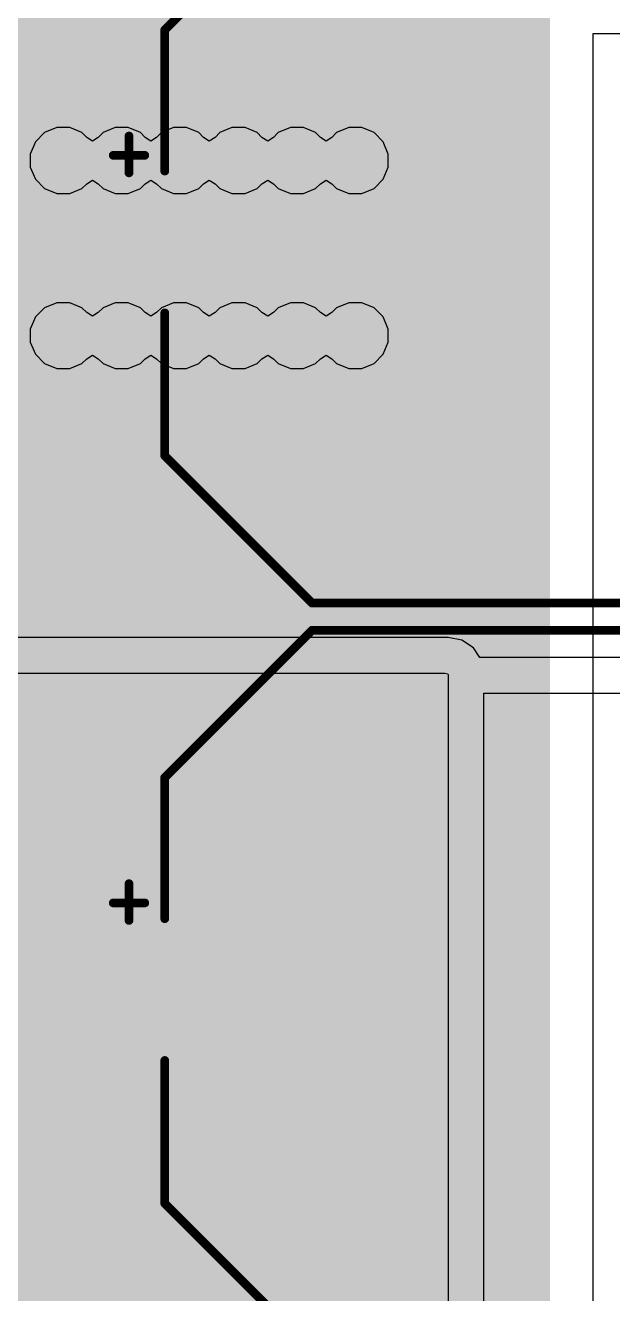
# Model space of a CAD drawing. Header units: millimetres. Extents: x 0 to 214, y 0 to 214.
# Drawn here: x 3.798 to 4.133, y 0.747 to 1.471 of the extents above; entities that cross this region are included whole.
import ezdxf

# ---------------------------------------------------------------- set-up
doc = ezdxf.new("R2010")
doc.units = ezdxf.units.MM
doc.header["$MEASUREMENT"] = 0
for name, color, linetype in [('BottomLayer', 5, 'Continuous'), ('BottomSolder', 6, 'Continuous'), ('TopLayer', 1, 'Continuous'), ('TopOverlay', 2, 'Continuous'), ('TopPaste', 8, 'Continuous'), ('TopSolder', 216, 'Continuous'), ('ViaHoleLayer', 16, 'Continuous')]:
    doc.layers.add(name, color=color, linetype=linetype)

# ---------------------------------------------------------------- blocks, each defined once
blk = doc.blocks.new('50SVPF68M_4')
at = {"layer": 'TopLayer'}
for points in [[(-0.26575, 0.03248), (-0.08858, 0.03248), (-0.08858, -0.03248), (-0.26575, -0.03248)], [(0.08858, 0.03248), (0.26575, 0.03248), (0.26575, -0.03248), (0.08858, -0.03248)]]:
    blk.add_hatch(color=1, dxfattribs=at).paths.add_polyline_path(points)
at = {"layer": 'TopPaste'}
for points in [[(-0.26575, 0.03248), (-0.08858, 0.03248), (-0.08858, -0.03248), (-0.26575, -0.03248)], [(0.08858, 0.03248), (0.26575, 0.03248), (0.26575, -0.03248), (0.08858, -0.03248)]]:
    blk.add_hatch(color=8, dxfattribs=at).paths.add_polyline_path(points)
at = {"layer": 'TopSolder'}
for points in [[(-0.26775, 0.03448), (-0.08658, 0.03448), (-0.08658, -0.03448), (-0.26775, -0.03448)], [(0.08658, 0.03448), (0.26775, 0.03448), (0.26775, -0.03448), (0.08658, -0.03448)]]:
    blk.add_hatch(color=216, dxfattribs=at).paths.add_polyline_path(points)
at = {"layer": 'TopOverlay', "const_width": 0.005}
for points in [[(-0.20576, 0.12165), (-0.12165, 0.20576)], [(-0.12165, 0.20576), (0.20576, 0.20576)], [(0.20576, 0.03356), (0.20576, 0.20576)], [(-0.20576, 0.041), (-0.20576, 0.12165)], [(-0.22617, 0.04), (-0.22617, 0.061)], [(-0.23517, 0.05), (-0.21716, 0.05)], [(0.20576, -0.20576), (0.20576, -0.03356)], [(-0.20576, -0.12165), (-0.20576, -0.04)], [(-0.20576, -0.12165), (-0.12165, -0.20576)], [(-0.12165, -0.20576), (0.20576, -0.20576)]]:
    blk.add_lwpolyline(points, dxfattribs=at)
at = {"layer": 'TopOverlay', "const_width": 0.0025}
for points in [[(-0.1229, 0.20576, 1), (-0.1204, 0.20576, 1)], [(-0.1229, 0.20576, 1), (-0.1204, 0.20576, 1)], [(0.20451, 0.20576, 1), (0.20701, 0.20576, 1)], [(0.20451, 0.20576, 1), (0.20701, 0.20576, 1)], [(-0.20701, 0.12165, 1), (-0.20451, 0.12165, 1)], [(-0.20701, 0.12165, 1), (-0.20451, 0.12165, 1)], [(-0.22742, 0.061, 1), (-0.22492, 0.061, 1)], [(-0.23641, 0.05, 1), (-0.23392, 0.05, 1)], [(-0.21841, 0.05, 1), (-0.21591, 0.05, 1)], [(-0.20701, 0.041, 1), (-0.20451, 0.041, 1)], [(-0.22742, 0.04, 1), (-0.22492, 0.04, 1)], [(0.20451, 0.03356, 1), (0.20701, 0.03356, 1)], [(0.20451, -0.03356, 1), (0.20701, -0.03356, 1)], [(-0.20701, -0.04, 1), (-0.20451, -0.04, 1)], [(-0.20701, -0.12165, 1), (-0.20451, -0.12165, 1)], [(-0.20701, -0.12165, 1), (-0.20451, -0.12165, 1)], [(-0.1229, -0.20576, 1), (-0.1204, -0.20576, 1)], [(-0.1229, -0.20576, 1), (-0.1204, -0.20576, 1)], [(0.20451, -0.20576, 1), (0.20701, -0.20576, 1)], [(0.20451, -0.20576, 1), (0.20701, -0.20576, 1)]]:
    blk.add_lwpolyline(points, format="xyb", close=True, dxfattribs=at)
blk = doc.blocks.new('50SVPF68M_5')
at = {"layer": 'TopLayer'}
for points in [[(-0.26575, 0.03248), (-0.08858, 0.03248), (-0.08858, -0.03248), (-0.26575, -0.03248)], [(0.08858, 0.03248), (0.26575, 0.03248), (0.26575, -0.03248), (0.08858, -0.03248)]]:
    blk.add_hatch(color=1, dxfattribs=at).paths.add_polyline_path(points)
at = {"layer": 'TopPaste'}
for points in [[(-0.26575, 0.03248), (-0.08858, 0.03248), (-0.08858, -0.03248), (-0.26575, -0.03248)], [(0.08858, 0.03248), (0.26575, 0.03248), (0.26575, -0.03248), (0.08858, -0.03248)]]:
    blk.add_hatch(color=8, dxfattribs=at).paths.add_polyline_path(points)
at = {"layer": 'TopSolder'}
for points in [[(-0.26775, 0.03448), (-0.08658, 0.03448), (-0.08658, -0.03448), (-0.26775, -0.03448)], [(0.08658, 0.03448), (0.26775, 0.03448), (0.26775, -0.03448), (0.08658, -0.03448)]]:
    blk.add_hatch(color=216, dxfattribs=at).paths.add_polyline_path(points)
at = {"layer": 'TopOverlay', "const_width": 0.005}
for points in [[(-0.20576, 0.12165), (-0.12165, 0.20576)], [(-0.12165, 0.20576), (0.20576, 0.20576)], [(0.20576, 0.03356), (0.20576, 0.20576)], [(-0.20576, 0.041), (-0.20576, 0.12165)], [(-0.22617, 0.04), (-0.22617, 0.061)], [(-0.23517, 0.05), (-0.21716, 0.05)], [(0.20576, -0.20576), (0.20576, -0.03356)], [(-0.20576, -0.12165), (-0.20576, -0.04)], [(-0.20576, -0.12165), (-0.12165, -0.20576)], [(-0.12165, -0.20576), (0.20576, -0.20576)]]:
    blk.add_lwpolyline(points, dxfattribs=at)
at = {"layer": 'TopOverlay', "const_width": 0.0025}
for points in [[(-0.1229, 0.20576, 1), (-0.1204, 0.20576, 1)], [(-0.1229, 0.20576, 1), (-0.1204, 0.20576, 1)], [(0.20451, 0.20576, 1), (0.20701, 0.20576, 1)], [(0.20451, 0.20576, 1), (0.20701, 0.20576, 1)], [(-0.20701, 0.12165, 1), (-0.20451, 0.12165, 1)], [(-0.20701, 0.12165, 1), (-0.20451, 0.12165, 1)], [(-0.22742, 0.061, 1), (-0.22492, 0.061, 1)], [(-0.23641, 0.05, 1), (-0.23392, 0.05, 1)], [(-0.21841, 0.05, 1), (-0.21591, 0.05, 1)], [(-0.20701, 0.041, 1), (-0.20451, 0.041, 1)], [(-0.22742, 0.04, 1), (-0.22492, 0.04, 1)], [(0.20451, 0.03356, 1), (0.20701, 0.03356, 1)], [(0.20451, -0.03356, 1), (0.20701, -0.03356, 1)], [(-0.20701, -0.04, 1), (-0.20451, -0.04, 1)], [(-0.20701, -0.12165, 1), (-0.20451, -0.12165, 1)], [(-0.20701, -0.12165, 1), (-0.20451, -0.12165, 1)], [(-0.1229, -0.20576, 1), (-0.1204, -0.20576, 1)], [(-0.1229, -0.20576, 1), (-0.1204, -0.20576, 1)], [(0.20451, -0.20576, 1), (0.20701, -0.20576, 1)], [(0.20451, -0.20576, 1), (0.20701, -0.20576, 1)]]:
    blk.add_lwpolyline(points, format="xyb", close=True, dxfattribs=at)

msp = doc.modelspace()

# ---------------------------------------------------------------- hatches: boundary and pattern name
at = {"layer": 'BottomLayer'}
h = msp.add_hatch(color=5, dxfattribs=at)
edge = h.paths.add_edge_path()
edge.add_arc((3.81933, 1.39377), 0.01181, 0, 360)
h = msp.add_hatch(color=5, dxfattribs=at)
edge = h.paths.add_edge_path()
edge.add_arc((3.85267, 1.39377), 0.01181, 0, 360)
h = msp.add_hatch(color=5, dxfattribs=at)
edge = h.paths.add_edge_path()
edge.add_arc((3.886, 1.39377), 0.01181, 0, 360)
h = msp.add_hatch(color=5, dxfattribs=at)
edge = h.paths.add_edge_path()
edge.add_arc((3.91933, 1.39377), 0.01181, 0, 360)
h = msp.add_hatch(color=5, dxfattribs=at)
edge = h.paths.add_edge_path()
edge.add_arc((3.95267, 1.39377), 0.01181, 0, 360)
h = msp.add_hatch(color=5, dxfattribs=at)
edge = h.paths.add_edge_path()
edge.add_arc((3.986, 1.39377), 0.01181, 0, 360)
h = msp.add_hatch(color=5, dxfattribs=at)
edge = h.paths.add_edge_path()
edge.add_arc((3.81933, 1.29377), 0.01181, 0, 360)
h = msp.add_hatch(color=5, dxfattribs=at)
edge = h.paths.add_edge_path()
edge.add_arc((3.85267, 1.29377), 0.01181, 0, 360)
h = msp.add_hatch(color=5, dxfattribs=at)
edge = h.paths.add_edge_path()
edge.add_arc((3.886, 1.29377), 0.01181, 0, 360)
h = msp.add_hatch(color=5, dxfattribs=at)
edge = h.paths.add_edge_path()
edge.add_arc((3.91933, 1.29377), 0.01181, 0, 360)
h = msp.add_hatch(color=5, dxfattribs=at)
edge = h.paths.add_edge_path()
edge.add_arc((3.95267, 1.29377), 0.01181, 0, 360)
h = msp.add_hatch(color=5, dxfattribs=at)
edge = h.paths.add_edge_path()
edge.add_arc((3.986, 1.29377), 0.01181, 0, 360)
h = msp.add_hatch(color=5, dxfattribs=at)
edge = h.paths.add_edge_path()
edge.add_arc((3.81933, 0.96977), 0.01181, 0, 360)
h = msp.add_hatch(color=5, dxfattribs=at)
edge = h.paths.add_edge_path()
edge.add_arc((3.85267, 0.96977), 0.01181, 0, 360)
h = msp.add_hatch(color=5, dxfattribs=at)
edge = h.paths.add_edge_path()
edge.add_arc((3.886, 0.96977), 0.01181, 0, 360)
h = msp.add_hatch(color=5, dxfattribs=at)
edge = h.paths.add_edge_path()
edge.add_arc((3.91933, 0.96977), 0.01181, 0, 360)
h = msp.add_hatch(color=5, dxfattribs=at)
edge = h.paths.add_edge_path()
edge.add_arc((3.95267, 0.96977), 0.01181, 0, 360)
h = msp.add_hatch(color=5, dxfattribs=at)
edge = h.paths.add_edge_path()
edge.add_arc((3.986, 0.96977), 0.01181, 0, 360)
h = msp.add_hatch(color=5, dxfattribs=at)
edge = h.paths.add_edge_path()
edge.add_arc((3.81933, 0.86977), 0.01181, 0, 360)
h = msp.add_hatch(color=5, dxfattribs=at)
edge = h.paths.add_edge_path()
edge.add_arc((3.85267, 0.86977), 0.01181, 0, 360)
h = msp.add_hatch(color=5, dxfattribs=at)
edge = h.paths.add_edge_path()
edge.add_arc((3.886, 0.86977), 0.01181, 0, 360)
h = msp.add_hatch(color=5, dxfattribs=at)
edge = h.paths.add_edge_path()
edge.add_arc((3.91933, 0.86977), 0.01181, 0, 360)
h = msp.add_hatch(color=5, dxfattribs=at)
edge = h.paths.add_edge_path()
edge.add_arc((3.95267, 0.86977), 0.01181, 0, 360)
h = msp.add_hatch(color=5, dxfattribs=at)
edge = h.paths.add_edge_path()
edge.add_arc((3.986, 0.86977), 0.01181, 0, 360)
at = {"layer": 'BottomSolder'}
msp.add_hatch(color=6, dxfattribs=at).paths.add_polyline_path([(4.097, 0.144), (4.097, 1.855), (3.18, 1.855), (3.18, 0.144)])
h = msp.add_hatch(color=6, dxfattribs=at)
edge = h.paths.add_edge_path()
edge.add_arc((3.81933, 1.39377), 0.01581, 0, 360)
h = msp.add_hatch(color=6, dxfattribs=at)
edge = h.paths.add_edge_path()
edge.add_arc((3.85267, 1.39377), 0.01581, 0, 360)
h = msp.add_hatch(color=6, dxfattribs=at)
edge = h.paths.add_edge_path()
edge.add_arc((3.886, 1.39377), 0.01581, 0, 360)
h = msp.add_hatch(color=6, dxfattribs=at)
edge = h.paths.add_edge_path()
edge.add_arc((3.91933, 1.39377), 0.01581, 0, 360)
h = msp.add_hatch(color=6, dxfattribs=at)
edge = h.paths.add_edge_path()
edge.add_arc((3.95267, 1.39377), 0.01581, 0, 360)
h = msp.add_hatch(color=6, dxfattribs=at)
edge = h.paths.add_edge_path()
edge.add_arc((3.986, 1.39377), 0.01581, 0, 360)
h = msp.add_hatch(color=6, dxfattribs=at)
edge = h.paths.add_edge_path()
edge.add_arc((3.81933, 1.29377), 0.01581, 0, 360)
h = msp.add_hatch(color=6, dxfattribs=at)
edge = h.paths.add_edge_path()
edge.add_arc((3.85267, 1.29377), 0.01581, 0, 360)
h = msp.add_hatch(color=6, dxfattribs=at)
edge = h.paths.add_edge_path()
edge.add_arc((3.886, 1.29377), 0.01581, 0, 360)
h = msp.add_hatch(color=6, dxfattribs=at)
edge = h.paths.add_edge_path()
edge.add_arc((3.91933, 1.29377), 0.01581, 0, 360)
h = msp.add_hatch(color=6, dxfattribs=at)
edge = h.paths.add_edge_path()
edge.add_arc((3.95267, 1.29377), 0.01581, 0, 360)
h = msp.add_hatch(color=6, dxfattribs=at)
edge = h.paths.add_edge_path()
edge.add_arc((3.986, 1.29377), 0.01581, 0, 360)
h = msp.add_hatch(color=6, dxfattribs=at)
edge = h.paths.add_edge_path()
edge.add_arc((3.81933, 0.96977), 0.01581, 0, 360)
h = msp.add_hatch(color=6, dxfattribs=at)
edge = h.paths.add_edge_path()
edge.add_arc((3.85267, 0.96977), 0.01581, 0, 360)
h = msp.add_hatch(color=6, dxfattribs=at)
edge = h.paths.add_edge_path()
edge.add_arc((3.886, 0.96977), 0.01581, 0, 360)
h = msp.add_hatch(color=6, dxfattribs=at)
edge = h.paths.add_edge_path()
edge.add_arc((3.91933, 0.96977), 0.01581, 0, 360)
h = msp.add_hatch(color=6, dxfattribs=at)
edge = h.paths.add_edge_path()
edge.add_arc((3.95267, 0.96977), 0.01581, 0, 360)
h = msp.add_hatch(color=6, dxfattribs=at)
edge = h.paths.add_edge_path()
edge.add_arc((3.986, 0.96977), 0.01581, 0, 360)
h = msp.add_hatch(color=6, dxfattribs=at)
edge = h.paths.add_edge_path()
edge.add_arc((3.81933, 0.86977), 0.01581, 0, 360)
h = msp.add_hatch(color=6, dxfattribs=at)
edge = h.paths.add_edge_path()
edge.add_arc((3.85267, 0.86977), 0.01581, 0, 360)
h = msp.add_hatch(color=6, dxfattribs=at)
edge = h.paths.add_edge_path()
edge.add_arc((3.886, 0.86977), 0.01581, 0, 360)
h = msp.add_hatch(color=6, dxfattribs=at)
edge = h.paths.add_edge_path()
edge.add_arc((3.91933, 0.86977), 0.01581, 0, 360)
h = msp.add_hatch(color=6, dxfattribs=at)
edge = h.paths.add_edge_path()
edge.add_arc((3.95267, 0.86977), 0.01581, 0, 360)
h = msp.add_hatch(color=6, dxfattribs=at)
edge = h.paths.add_edge_path()
edge.add_arc((3.986, 0.86977), 0.01581, 0, 360)
at = {"layer": 'TopLayer'}
h = msp.add_hatch(color=1, dxfattribs=at)
edge = h.paths.add_edge_path()
edge.add_arc((3.81933, 1.39377), 0.01181, 0, 360)
h = msp.add_hatch(color=1, dxfattribs=at)
edge = h.paths.add_edge_path()
edge.add_arc((3.85267, 1.39377), 0.01181, 0, 360)
h = msp.add_hatch(color=1, dxfattribs=at)
edge = h.paths.add_edge_path()
edge.add_arc((3.886, 1.39377), 0.01181, 0, 360)
h = msp.add_hatch(color=1, dxfattribs=at)
edge = h.paths.add_edge_path()
edge.add_arc((3.91933, 1.39377), 0.01181, 0, 360)
h = msp.add_hatch(color=1, dxfattribs=at)
edge = h.paths.add_edge_path()
edge.add_arc((3.95267, 1.39377), 0.01181, 0, 360)
h = msp.add_hatch(color=1, dxfattribs=at)
edge = h.paths.add_edge_path()
edge.add_arc((3.986, 1.39377), 0.01181, 0, 360)
h = msp.add_hatch(color=1, dxfattribs=at)
edge = h.paths.add_edge_path()
edge.add_arc((3.81933, 1.29377), 0.01181, 0, 360)
h = msp.add_hatch(color=1, dxfattribs=at)
edge = h.paths.add_edge_path()
edge.add_arc((3.85267, 1.29377), 0.01181, 0, 360)
h = msp.add_hatch(color=1, dxfattribs=at)
edge = h.paths.add_edge_path()
edge.add_arc((3.886, 1.29377), 0.01181, 0, 360)
h = msp.add_hatch(color=1, dxfattribs=at)
edge = h.paths.add_edge_path()
edge.add_arc((3.91933, 1.29377), 0.01181, 0, 360)
h = msp.add_hatch(color=1, dxfattribs=at)
edge = h.paths.add_edge_path()
edge.add_arc((3.95267, 1.29377), 0.01181, 0, 360)
h = msp.add_hatch(color=1, dxfattribs=at)
edge = h.paths.add_edge_path()
edge.add_arc((3.986, 1.29377), 0.01181, 0, 360)
h = msp.add_hatch(color=1, dxfattribs=at)
edge = h.paths.add_edge_path()
edge.add_arc((3.81933, 0.96977), 0.01181, 0, 360)
h = msp.add_hatch(color=1, dxfattribs=at)
edge = h.paths.add_edge_path()
edge.add_arc((3.85267, 0.96977), 0.01181, 0, 360)
h = msp.add_hatch(color=1, dxfattribs=at)
edge = h.paths.add_edge_path()
edge.add_arc((3.886, 0.96977), 0.01181, 0, 360)
h = msp.add_hatch(color=1, dxfattribs=at)
edge = h.paths.add_edge_path()
edge.add_arc((3.91933, 0.96977), 0.01181, 0, 360)
h = msp.add_hatch(color=1, dxfattribs=at)
edge = h.paths.add_edge_path()
edge.add_arc((3.95267, 0.96977), 0.01181, 0, 360)
h = msp.add_hatch(color=1, dxfattribs=at)
edge = h.paths.add_edge_path()
edge.add_arc((3.986, 0.96977), 0.01181, 0, 360)
h = msp.add_hatch(color=1, dxfattribs=at)
edge = h.paths.add_edge_path()
edge.add_arc((3.81933, 0.86977), 0.01181, 0, 360)
h = msp.add_hatch(color=1, dxfattribs=at)
edge = h.paths.add_edge_path()
edge.add_arc((3.85267, 0.86977), 0.01181, 0, 360)
h = msp.add_hatch(color=1, dxfattribs=at)
edge = h.paths.add_edge_path()
edge.add_arc((3.886, 0.86977), 0.01181, 0, 360)
h = msp.add_hatch(color=1, dxfattribs=at)
edge = h.paths.add_edge_path()
edge.add_arc((3.91933, 0.86977), 0.01181, 0, 360)
h = msp.add_hatch(color=1, dxfattribs=at)
edge = h.paths.add_edge_path()
edge.add_arc((3.95267, 0.86977), 0.01181, 0, 360)
h = msp.add_hatch(color=1, dxfattribs=at)
edge = h.paths.add_edge_path()
edge.add_arc((3.986, 0.86977), 0.01181, 0, 360)
at = {"layer": 'TopSolder'}
msp.add_hatch(color=216, dxfattribs=at).paths.add_polyline_path([(4.097, 0.135), (4.097, 1.855), (3.18, 1.855), (3.18, 0.135)])
h = msp.add_hatch(color=216, dxfattribs=at)
edge = h.paths.add_edge_path()
edge.add_arc((3.81933, 1.39377), 0.01581, 0, 360)
h = msp.add_hatch(color=216, dxfattribs=at)
edge = h.paths.add_edge_path()
edge.add_arc((3.85267, 1.39377), 0.01581, 0, 360)
h = msp.add_hatch(color=216, dxfattribs=at)
edge = h.paths.add_edge_path()
edge.add_arc((3.886, 1.39377), 0.01581, 0, 360)
h = msp.add_hatch(color=216, dxfattribs=at)
edge = h.paths.add_edge_path()
edge.add_arc((3.91933, 1.39377), 0.01581, 0, 360)
h = msp.add_hatch(color=216, dxfattribs=at)
edge = h.paths.add_edge_path()
edge.add_arc((3.95267, 1.39377), 0.01581, 0, 360)
h = msp.add_hatch(color=216, dxfattribs=at)
edge = h.paths.add_edge_path()
edge.add_arc((3.986, 1.39377), 0.01581, 0, 360)
h = msp.add_hatch(color=216, dxfattribs=at)
edge = h.paths.add_edge_path()
edge.add_arc((3.81933, 1.29377), 0.01581, 0, 360)
h = msp.add_hatch(color=216, dxfattribs=at)
edge = h.paths.add_edge_path()
edge.add_arc((3.85267, 1.29377), 0.01581, 0, 360)
h = msp.add_hatch(color=216, dxfattribs=at)
edge = h.paths.add_edge_path()
edge.add_arc((3.886, 1.29377), 0.01581, 0, 360)
h = msp.add_hatch(color=216, dxfattribs=at)
edge = h.paths.add_edge_path()
edge.add_arc((3.91933, 1.29377), 0.01581, 0, 360)
h = msp.add_hatch(color=216, dxfattribs=at)
edge = h.paths.add_edge_path()
edge.add_arc((3.95267, 1.29377), 0.01581, 0, 360)
h = msp.add_hatch(color=216, dxfattribs=at)
edge = h.paths.add_edge_path()
edge.add_arc((3.986, 1.29377), 0.01581, 0, 360)
h = msp.add_hatch(color=216, dxfattribs=at)
edge = h.paths.add_edge_path()
edge.add_arc((3.81933, 0.96977), 0.01581, 0, 360)
h = msp.add_hatch(color=216, dxfattribs=at)
edge = h.paths.add_edge_path()
edge.add_arc((3.85267, 0.96977), 0.01581, 0, 360)
h = msp.add_hatch(color=216, dxfattribs=at)
edge = h.paths.add_edge_path()
edge.add_arc((3.886, 0.96977), 0.01581, 0, 360)
h = msp.add_hatch(color=216, dxfattribs=at)
edge = h.paths.add_edge_path()
edge.add_arc((3.91933, 0.96977), 0.01581, 0, 360)
h = msp.add_hatch(color=216, dxfattribs=at)
edge = h.paths.add_edge_path()
edge.add_arc((3.95267, 0.96977), 0.01581, 0, 360)
h = msp.add_hatch(color=216, dxfattribs=at)
edge = h.paths.add_edge_path()
edge.add_arc((3.986, 0.96977), 0.01581, 0, 360)
h = msp.add_hatch(color=216, dxfattribs=at)
edge = h.paths.add_edge_path()
edge.add_arc((3.81933, 0.86977), 0.01581, 0, 360)
h = msp.add_hatch(color=216, dxfattribs=at)
edge = h.paths.add_edge_path()
edge.add_arc((3.85267, 0.86977), 0.01581, 0, 360)
h = msp.add_hatch(color=216, dxfattribs=at)
edge = h.paths.add_edge_path()
edge.add_arc((3.886, 0.86977), 0.01581, 0, 360)
h = msp.add_hatch(color=216, dxfattribs=at)
edge = h.paths.add_edge_path()
edge.add_arc((3.91933, 0.86977), 0.01581, 0, 360)
h = msp.add_hatch(color=216, dxfattribs=at)
edge = h.paths.add_edge_path()
edge.add_arc((3.95267, 0.86977), 0.01581, 0, 360)
h = msp.add_hatch(color=216, dxfattribs=at)
edge = h.paths.add_edge_path()
edge.add_arc((3.986, 0.86977), 0.01581, 0, 360)
at = {"layer": 'ViaHoleLayer'}
h = msp.add_hatch(color=16, dxfattribs=at)
edge = h.paths.add_edge_path()
edge.add_arc((3.81933, 1.39377), 0.00591, 0, 360)
h = msp.add_hatch(color=16, dxfattribs=at)
edge = h.paths.add_edge_path()
edge.add_arc((3.85267, 1.39377), 0.00591, 0, 360)
h = msp.add_hatch(color=16, dxfattribs=at)
edge = h.paths.add_edge_path()
edge.add_arc((3.886, 1.39377), 0.00591, 0, 360)
h = msp.add_hatch(color=16, dxfattribs=at)
edge = h.paths.add_edge_path()
edge.add_arc((3.91933, 1.39377), 0.00591, 0, 360)
h = msp.add_hatch(color=16, dxfattribs=at)
edge = h.paths.add_edge_path()
edge.add_arc((3.95267, 1.39377), 0.00591, 0, 360)
h = msp.add_hatch(color=16, dxfattribs=at)
edge = h.paths.add_edge_path()
edge.add_arc((3.986, 1.39377), 0.00591, 0, 360)
h = msp.add_hatch(color=16, dxfattribs=at)
edge = h.paths.add_edge_path()
edge.add_arc((3.81933, 1.29377), 0.00591, 0, 360)
h = msp.add_hatch(color=16, dxfattribs=at)
edge = h.paths.add_edge_path()
edge.add_arc((3.85267, 1.29377), 0.00591, 0, 360)
h = msp.add_hatch(color=16, dxfattribs=at)
edge = h.paths.add_edge_path()
edge.add_arc((3.886, 1.29377), 0.00591, 0, 360)
h = msp.add_hatch(color=16, dxfattribs=at)
edge = h.paths.add_edge_path()
edge.add_arc((3.91933, 1.29377), 0.00591, 0, 360)
h = msp.add_hatch(color=16, dxfattribs=at)
edge = h.paths.add_edge_path()
edge.add_arc((3.95267, 1.29377), 0.00591, 0, 360)
h = msp.add_hatch(color=16, dxfattribs=at)
edge = h.paths.add_edge_path()
edge.add_arc((3.986, 1.29377), 0.00591, 0, 360)
h = msp.add_hatch(color=16, dxfattribs=at)
edge = h.paths.add_edge_path()
edge.add_arc((3.81933, 0.96977), 0.00591, 0, 360)
h = msp.add_hatch(color=16, dxfattribs=at)
edge = h.paths.add_edge_path()
edge.add_arc((3.85267, 0.96977), 0.00591, 0, 360)
h = msp.add_hatch(color=16, dxfattribs=at)
edge = h.paths.add_edge_path()
edge.add_arc((3.886, 0.96977), 0.00591, 0, 360)
h = msp.add_hatch(color=16, dxfattribs=at)
edge = h.paths.add_edge_path()
edge.add_arc((3.91933, 0.96977), 0.00591, 0, 360)
h = msp.add_hatch(color=16, dxfattribs=at)
edge = h.paths.add_edge_path()
edge.add_arc((3.95267, 0.96977), 0.00591, 0, 360)
h = msp.add_hatch(color=16, dxfattribs=at)
edge = h.paths.add_edge_path()
edge.add_arc((3.986, 0.96977), 0.00591, 0, 360)
h = msp.add_hatch(color=16, dxfattribs=at)
edge = h.paths.add_edge_path()
edge.add_arc((3.81933, 0.86977), 0.00591, 0, 360)
h = msp.add_hatch(color=16, dxfattribs=at)
edge = h.paths.add_edge_path()
edge.add_arc((3.85267, 0.86977), 0.00591, 0, 360)
h = msp.add_hatch(color=16, dxfattribs=at)
edge = h.paths.add_edge_path()
edge.add_arc((3.886, 0.86977), 0.00591, 0, 360)
h = msp.add_hatch(color=16, dxfattribs=at)
edge = h.paths.add_edge_path()
edge.add_arc((3.91933, 0.86977), 0.00591, 0, 360)
h = msp.add_hatch(color=16, dxfattribs=at)
edge = h.paths.add_edge_path()
edge.add_arc((3.95267, 0.86977), 0.00591, 0, 360)
h = msp.add_hatch(color=16, dxfattribs=at)
edge = h.paths.add_edge_path()
edge.add_arc((3.986, 0.86977), 0.00591, 0, 360)

# ---------------------------------------------------------------- linework, layer by layer
at = {"layer": 'BottomLayer'}
for p, q in [((3.81559, 1.41259), (3.80868, 1.40972)), ((3.82308, 1.41259), (3.81559, 1.41259)), ((3.82999, 1.40972), (3.82308, 1.41259)), ((3.84893, 1.41259), (3.84201, 1.40972)), ((3.85641, 1.41259), (3.84893, 1.41259)), ((3.86332, 1.40972), (3.85641, 1.41259)), ((3.88226, 1.41259), (3.87534, 1.40972)), ((3.88974, 1.41259), (3.88226, 1.41259)), ((3.89666, 1.40972), (3.88974, 1.41259)), ((3.91559, 1.41259), (3.90868, 1.40972)), ((3.92308, 1.41259), (3.91559, 1.41259)), ((3.92999, 1.40972), (3.92308, 1.41259)), ((3.94893, 1.41259), (3.94201, 1.40972)), ((3.95641, 1.41259), (3.94893, 1.41259)), ((3.96332, 1.40972), (3.95641, 1.41259)), ((3.98226, 1.41259), (3.97534, 1.40972)), ((3.98974, 1.41259), (3.98226, 1.41259)), ((3.99666, 1.40972), (3.98974, 1.41259)), ((3.80868, 1.40972), (3.80339, 1.40443)), ((3.83273, 1.40698), (3.82999, 1.40972)), ((3.836, 1.40489), (3.83273, 1.40698)), ((3.83927, 1.40698), (3.836, 1.40489)), ((3.84201, 1.40972), (3.83927, 1.40698)), ((3.86607, 1.40698), (3.86332, 1.40972)), ((3.86933, 1.40489), (3.86607, 1.40698)), ((3.8726, 1.40698), (3.86933, 1.40489)), ((3.87534, 1.40972), (3.8726, 1.40698)), ((3.8994, 1.40698), (3.89666, 1.40972)), ((3.90267, 1.40489), (3.8994, 1.40698)), ((3.90593, 1.40698), (3.90267, 1.40489)), ((3.90868, 1.40972), (3.90593, 1.40698)), ((3.93273, 1.40698), (3.92999, 1.40972)), ((3.936, 1.40489), (3.93273, 1.40698)), ((3.93927, 1.40698), (3.936, 1.40489)), ((3.94201, 1.40972), (3.93927, 1.40698)), ((3.96607, 1.40698), (3.96332, 1.40972)), ((3.96933, 1.40489), (3.96607, 1.40698)), ((3.9726, 1.40698), (3.96933, 1.40489)), ((3.97534, 1.40972), (3.9726, 1.40698)), ((4.00195, 1.40443), (3.99666, 1.40972)), ((3.80339, 1.40443), (3.80052, 1.39752)), ((4.00481, 1.39752), (4.00195, 1.40443)), ((3.80052, 1.39752), (3.80052, 1.39003)), ((4.00481, 1.39003), (4.00481, 1.39752)), ((3.80052, 1.39003), (3.80339, 1.38312)), ((4.00195, 1.38312), (4.00481, 1.39003)), ((3.80339, 1.38312), (3.80868, 1.37783)), ((3.80868, 1.37783), (3.81559, 1.37496)), ((3.82308, 1.37496), (3.82999, 1.37783)), ((3.82999, 1.37783), (3.83273, 1.38057)), ((3.83273, 1.38057), (3.836, 1.38266)), ((3.836, 1.38266), (3.83927, 1.38057)), ((3.83927, 1.38057), (3.84201, 1.37783)), ((3.84201, 1.37783), (3.84893, 1.37496)), ((3.85641, 1.37496), (3.86332, 1.37783)), ((3.86332, 1.37783), (3.86607, 1.38057)), ((3.86607, 1.38057), (3.86933, 1.38266)), ((3.86933, 1.38266), (3.8726, 1.38057)), ((3.8726, 1.38057), (3.87534, 1.37783)), ((3.87534, 1.37783), (3.88226, 1.37496)), ((3.88974, 1.37496), (3.89666, 1.37783)), ((3.89666, 1.37783), (3.8994, 1.38057)), ((3.8994, 1.38057), (3.90267, 1.38266)), ((3.90267, 1.38266), (3.90593, 1.38057)), ((3.90593, 1.38057), (3.90868, 1.37783)), ((3.90868, 1.37783), (3.91559, 1.37496)), ((3.92308, 1.37496), (3.92999, 1.37783)), ((3.92999, 1.37783), (3.93273, 1.38057)), ((3.93273, 1.38057), (3.936, 1.38266)), ((3.936, 1.38266), (3.93927, 1.38057)), ((3.93927, 1.38057), (3.94201, 1.37783)), ((3.94201, 1.37783), (3.94893, 1.37496)), ((3.95641, 1.37496), (3.96332, 1.37783)), ((3.96332, 1.37783), (3.96607, 1.38057)), ((3.96607, 1.38057), (3.96933, 1.38266)), ((3.96933, 1.38266), (3.9726, 1.38057)), ((3.9726, 1.38057), (3.97534, 1.37783)), ((3.97534, 1.37783), (3.98226, 1.37496)), ((3.98974, 1.37496), (3.99666, 1.37783)), ((3.99666, 1.37783), (4.00195, 1.38312)), ((3.81559, 1.37496), (3.82308, 1.37496)), ((3.84893, 1.37496), (3.85641, 1.37496)), ((3.88226, 1.37496), (3.88974, 1.37496)), ((3.91559, 1.37496), (3.92308, 1.37496)), ((3.94893, 1.37496), (3.95641, 1.37496)), ((3.98226, 1.37496), (3.98974, 1.37496)), ((3.81559, 1.31259), (3.80868, 1.30972)), ((3.82308, 1.31259), (3.81559, 1.31259)), ((3.82999, 1.30972), (3.82308, 1.31259)), ((3.84893, 1.31259), (3.84201, 1.30972)), ((3.85641, 1.31259), (3.84893, 1.31259)), ((3.86332, 1.30972), (3.85641, 1.31259)), ((3.88226, 1.31259), (3.87534, 1.30972)), ((3.88974, 1.31259), (3.88226, 1.31259)), ((3.89666, 1.30972), (3.88974, 1.31259)), ((3.91559, 1.31259), (3.90868, 1.30972)), ((3.92308, 1.31259), (3.91559, 1.31259)), ((3.92999, 1.30972), (3.92308, 1.31259)), ((3.94893, 1.31259), (3.94201, 1.30972)), ((3.95641, 1.31259), (3.94893, 1.31259)), ((3.96332, 1.30972), (3.95641, 1.31259)), ((3.98226, 1.31259), (3.97534, 1.30972)), ((3.98974, 1.31259), (3.98226, 1.31259)), ((3.99666, 1.30972), (3.98974, 1.31259)), ((3.80339, 1.30443), (3.80052, 1.29752)), ((3.80868, 1.30972), (3.80339, 1.30443)), ((3.83273, 1.30698), (3.82999, 1.30972)), ((3.836, 1.30489), (3.83273, 1.30698)), ((3.83927, 1.30698), (3.836, 1.30489)), ((3.84201, 1.30972), (3.83927, 1.30698)), ((3.86607, 1.30698), (3.86332, 1.30972)), ((3.86933, 1.30489), (3.86607, 1.30698)), ((3.8726, 1.30698), (3.86933, 1.30489)), ((3.87534, 1.30972), (3.8726, 1.30698)), ((3.8994, 1.30698), (3.89666, 1.30972)), ((3.90267, 1.30489), (3.8994, 1.30698)), ((3.90593, 1.30698), (3.90267, 1.30489)), ((3.90868, 1.30972), (3.90593, 1.30698)), ((3.93273, 1.30698), (3.92999, 1.30972)), ((3.936, 1.30489), (3.93273, 1.30698)), ((3.93927, 1.30698), (3.936, 1.30489)), ((3.94201, 1.30972), (3.93927, 1.30698)), ((3.96607, 1.30698), (3.96332, 1.30972)), ((3.96933, 1.30489), (3.96607, 1.30698)), ((3.9726, 1.30698), (3.96933, 1.30489)), ((3.97534, 1.30972), (3.9726, 1.30698)), ((4.00195, 1.30443), (3.99666, 1.30972)), ((4.00481, 1.29752), (4.00195, 1.30443)), ((3.80052, 1.29752), (3.80052, 1.29003)), ((4.00481, 1.29003), (4.00481, 1.29752)), ((3.80052, 1.29003), (3.80339, 1.28312)), ((4.00195, 1.28312), (4.00481, 1.29003)), ((3.80339, 1.28312), (3.80868, 1.27783)), ((3.83273, 1.28057), (3.836, 1.28266)), ((3.836, 1.28266), (3.83927, 1.28057)), ((3.86607, 1.28057), (3.86933, 1.28266)), ((3.86933, 1.28266), (3.8726, 1.28057)), ((3.8994, 1.28057), (3.90267, 1.28266)), ((3.90267, 1.28266), (3.90593, 1.28057)), ((3.93273, 1.28057), (3.936, 1.28266)), ((3.936, 1.28266), (3.93927, 1.28057)), ((3.96607, 1.28057), (3.96933, 1.28266)), ((3.96933, 1.28266), (3.9726, 1.28057)), ((3.99666, 1.27783), (4.00195, 1.28312)), ((3.80868, 1.27783), (3.81559, 1.27496)), ((3.81559, 1.27496), (3.82308, 1.27496)), ((3.82308, 1.27496), (3.82999, 1.27783)), ((3.82999, 1.27783), (3.83273, 1.28057)), ((3.83927, 1.28057), (3.84201, 1.27783)), ((3.84201, 1.27783), (3.84893, 1.27496)), ((3.84893, 1.27496), (3.85641, 1.27496)), ((3.85641, 1.27496), (3.86332, 1.27783)), ((3.86332, 1.27783), (3.86607, 1.28057)), ((3.8726, 1.28057), (3.87534, 1.27783)), ((3.87534, 1.27783), (3.88226, 1.27496)), ((3.88226, 1.27496), (3.88974, 1.27496)), ((3.88974, 1.27496), (3.89666, 1.27783)), ((3.89666, 1.27783), (3.8994, 1.28057)), ((3.90593, 1.28057), (3.90868, 1.27783)), ((3.90868, 1.27783), (3.91559, 1.27496)), ((3.91559, 1.27496), (3.92308, 1.27496)), ((3.92308, 1.27496), (3.92999, 1.27783)), ((3.92999, 1.27783), (3.93273, 1.28057)), ((3.93927, 1.28057), (3.94201, 1.27783)), ((3.94201, 1.27783), (3.94893, 1.27496)), ((3.94893, 1.27496), (3.95641, 1.27496)), ((3.95641, 1.27496), (3.96332, 1.27783)), ((3.96332, 1.27783), (3.96607, 1.28057)), ((3.9726, 1.28057), (3.97534, 1.27783)), ((3.97534, 1.27783), (3.98226, 1.27496)), ((3.98226, 1.27496), (3.98974, 1.27496)), ((3.98974, 1.27496), (3.99666, 1.27783)), ((4.039, 1.12139), (3.71239, 1.12139)), ((4.0468, 1.11984), (4.039, 1.12139)), ((4.05342, 1.11542), (4.0468, 1.11984)), ((4.05704, 1.11), (4.05342, 1.11542)), ((5.6, 1.11), (4.05704, 1.11)), ((3.692, 1.101), (4.03699, 1.101)), ((4.03699, 1.101), (4.03876, 1.10065)), ((4.03876, 1.10065), (4.039, 1.10029)), ((4.039, 1.10029), (4.039, 0.72601)), ((4.05939, 0.72601), (4.05939, 1.08961)), ((4.05939, 1.08961), (5.03161, 1.08961))]:
    msp.add_line(p, q, dxfattribs=at)
at = {"layer": 'TopLayer'}
for p, q in [((4.85231, 1.46608), (4.12148, 1.46608)), ((4.12148, 1.46608), (4.12148, 0.99)), ((4.12148, 0.99), (4.12148, 0.09553))]:
    msp.add_line(p, q, dxfattribs=at)

# ---------------------------------------------------------------- block references
for name, p in [('50SVPF68M_5', (4.083, 1.34677)), ('50SVPF68M_4', (4.083, 0.91977))]:
    msp.add_blockref(name, p)

doc.saveas('drawing.dxf')
